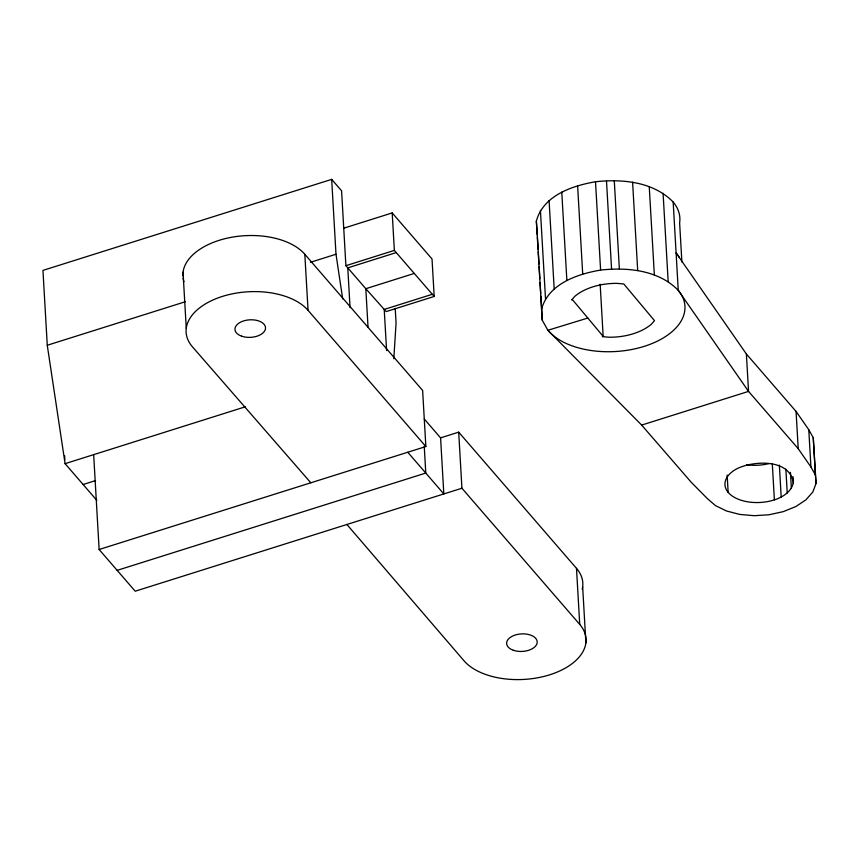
<?xml version="1.0" encoding="UTF-8"?>
<svg xmlns="http://www.w3.org/2000/svg" width="859" height="859" viewBox="0 0 859 859"><rect width="100%" height="100%" fill="white"/><g stroke="black" fill="none" stroke-linecap="round" stroke-linejoin="round"><path stroke-width="1.29" d="M393.809 358.751L396.063 323.038L395.215 308.338M679.19 257.281A71.995 41.296 -3.3 0 0 676.108 252.933L746.385 354.005L796.068 411.44L808.781 429.725L813.258 437.725L816.05 483.488L812.818 491.982L805.935 499.841L795.864 506.542L783.301 511.631L769.084 514.756L754.202 515.701L739.653 514.412L726.435 510.965L715.45 505.597L707.451 498.682L691.323 482.371L641.652 425.087L547.892 330.275L542.254 320.203L536.349 221.139C543.21 195.541 572.083 185.791 595.512 181.754C622.388 178.822 653.28 181.689 673.166 202.005A71.995 41.296 -3.3 0 1 679.619 222.835L681.885 262.006M541.438 309.455C548.3 283.857 577.173 274.096 600.602 270.07C627.478 267.138 658.37 270.005 678.256 290.321L748.543 391.393L798.215 448.677L810.928 466.963L815.406 474.963L816.05 483.488M793.308 483.22C790.548 458.674 753.901 460.488 737.183 468.584A34.285 19.671 -3.3 0 0 730.3 494.516A34.285 19.671 -3.3 0 0 773.658 500.11C783.87 497.157 796.089 488.803 792.921 476.573M343.74 228.204L392.198 212.925L432.023 258.978L434.192 296.462L386.163 311.592L365.816 288.71L345.898 265.689L341.581 190.816L331.681 179.37L42.95 270.392L47.266 345.264L65.091 463.667L96.863 500.4M47.266 345.264L185.243 301.767M310.443 262.296L335.998 254.243L331.681 179.37M345.898 265.689L394.356 250.409L434.192 296.462M396.246 252.589L347.777 267.868L350.053 307.629M414.274 273.43L365.816 288.71L368.039 327.268M432.302 294.283L384.209 309.444L386.604 350.59M65.091 463.667L245.395 406.779M83.119 484.519L95.542 480.6M424.271 419.009L440.581 437.875L458.695 432.163L576.496 568.357A64.232 36.84 -3.3 0 1 582.198 589.285M93.663 454.658L99.129 549.502L425.86 446.54L422.628 390.458L304.816 254.275A64.232 36.851 -3.3 0 0 232.027 237.191A64.232 36.851 -3.3 0 0 182.87 275.825M117.168 570.355L425.785 473.062L443.824 493.946L440.581 437.875M641.652 425.087L748.543 391.393L746.385 354.005M346.896 524.484L464.096 660.882A64.232 36.84 -3.3 0 0 549.717 674.798A64.232 36.84 -3.3 0 0 579.739 624.429L461.927 488.234L135.196 591.207L99.129 549.502M587.814 318.045L547.892 330.275A71.995 41.296 -3.3 0 0 643.455 346.596A71.995 41.296 -3.3 0 0 678.256 290.321L673.166 202.005M603.168 336.384L602.352 336.631L608.988 337.222A46.794 26.844 -3.3 0 0 651.358 324.24L654.504 320.654L623.795 283.964L617.159 283.373A46.794 26.844 -3.3 0 0 574.789 296.355L571.654 299.952L572.47 299.694L603.168 336.384L600.162 284.2M310.829 482.79L192.427 346.8A64.232 36.851 -3.3 0 1 222.438 296.398A64.232 36.851 -3.3 0 1 308.07 310.346L425.86 446.54M407.757 452.253L425.785 473.062L424.249 446.379M335.998 254.243L342.709 298.953M536.349 221.139L537.315 234.571M813.258 437.725L815.406 474.963M808.781 429.725L810.928 466.963M796.068 411.44L798.215 448.677M790.452 472.364L791.364 488.32M785.856 469.1L787.241 493.034M779.36 465.138L781.196 497.06M772.305 463.914L774.378 499.82M727.144 475.048L728.142 492.336M663.084 193.296L668.173 281.602M649.243 186.532L654.343 274.848M632.6 182.194L637.689 270.51M614.271 180.562L619.36 268.878M606.497 181.056L611.587 269.372M595.512 181.754L600.602 270.07M577.613 185.694L582.703 274M561.775 192.094L566.865 280.41M582.66 586.88L585.892 642.951M576.496 568.357L579.728 624.429M549.084 200.544L554.184 288.86M540.418 210.444L545.508 298.76M537.466 237.245L538.163 249.282M538.314 251.966L539.012 264.003M539.173 266.677L539.86 278.724M540.096 282.74L540.708 293.445M540.869 296.119L542.254 320.203M458.695 432.163L461.927 488.234M392.198 212.925L394.356 250.409M304.816 254.275L308.059 310.346M183.031 272.206L186.263 328.288M64.629 455.71L64.855 459.683M183.966 281.784A64.232 36.851 -3.3 0 1 183.107 278.241M769.159 463.538A34.285 19.671 -3.3 0 1 746.525 464.73M513.295 650.252A15.301 8.773 -3.3 0 0 537.154 642.736A15.301 8.773 -3.3 0 0 515.282 635.005A15.301 8.773 -3.3 0 0 513.295 650.252M241.626 336.17A15.301 8.773 -3.3 0 0 265.485 328.653A15.301 8.773 -3.3 0 0 243.623 320.922A15.301 8.773 -3.3 0 0 241.626 336.17"/></g></svg>
